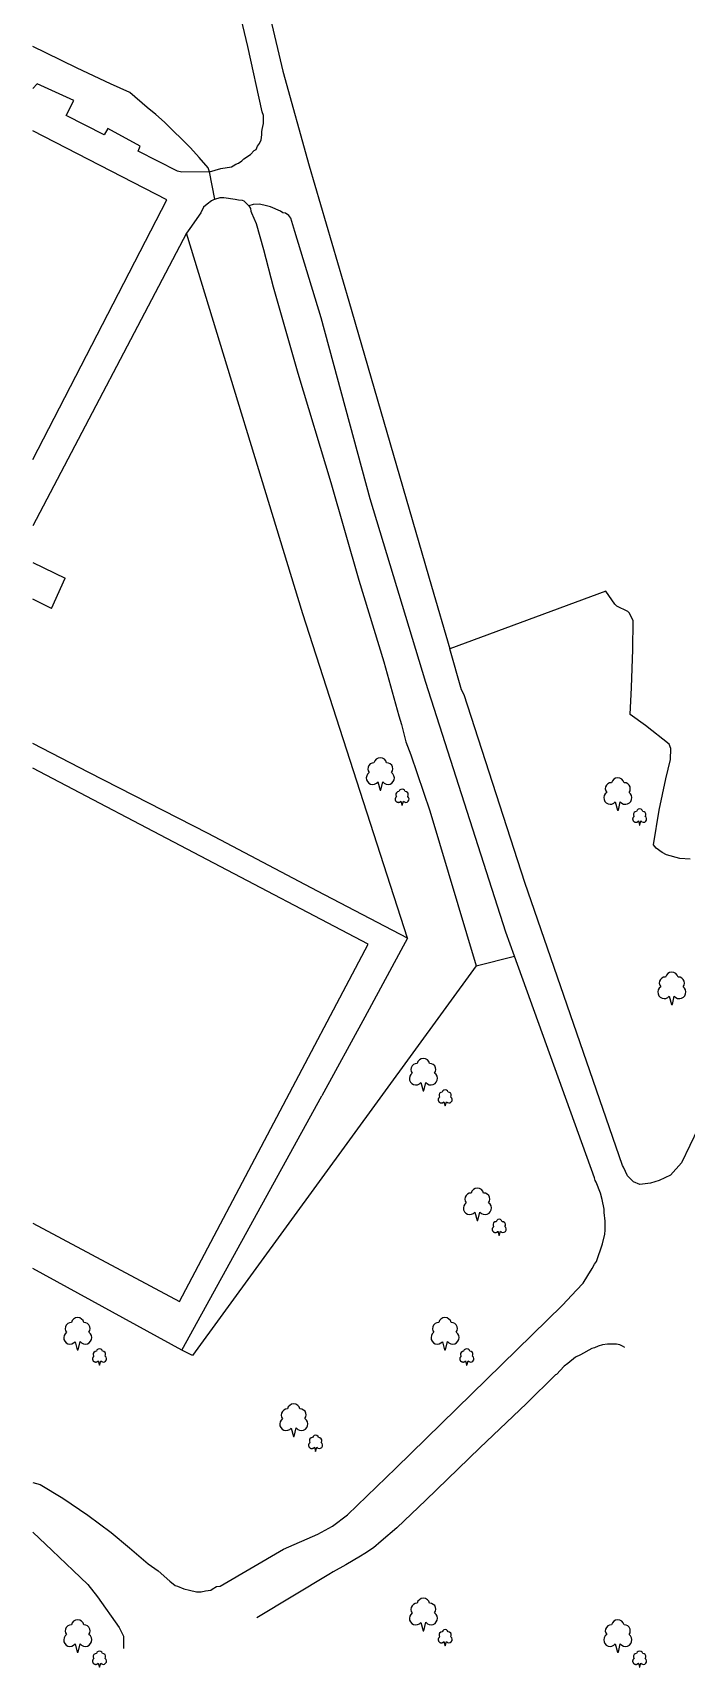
# Model space of a CAD drawing. Extents: x 427500 to 429848, y 434500 to 436505.
# Drawn here: x 429000 to 429060.5, y 434773.1 to 434924.5 of the extents above; entities that cross this region are included whole.
import ezdxf

# ---------------------------------------------------------------- set-up
doc = ezdxf.new("R2010")
doc.units = 0
doc.layers.add('LPTIP_Ex_Base', color=8, linetype='Continuous')

msp = doc.modelspace()

# ---------------------------------------------------------------- linework, layer by layer
at = {"layer": 'LPTIP_Ex_Base', "color": 251, "true_color": 0x636466}
for p, q in [((429019.9, 434923.2), (429018.4, 434929.6)), ((429022, 434925.75), (429023.15, 434920.9)), ((429001.2, 434922.6), (429000, 434923.2)), ((429021.25, 434917.15), (429019.9, 434923.2)), ((429004.1, 434921.2), (429001.2, 434922.6)), ((429007.2, 434919.75), (429004.1, 434921.2)), ((429023.15, 434920.9), (429025.6, 434912.15)), ((429000.4, 434919.75), (429000, 434919.3)), ((429003.8, 434918.2), (429000.4, 434919.75)), ((429009, 434918.95), (429007.2, 434919.75)), ((429010.6, 434917.55), (429009, 434918.95)), ((429003.1, 434916.8), (429003.8, 434918.2)), ((429006.6, 434915), (429003.1, 434916.8)), ((429011.4, 434916.9), (429010.6, 434917.55)), ((429012.2, 434916.2), (429011.4, 434916.9)), ((429021.35, 434916.8), (429021.25, 434917.15)), ((429021.35, 434916.05), (429021.35, 434916.8)), ((429012.4, 434909), (429000, 434915.4)), ((429006.95, 434915.6), (429006.6, 434915)), ((429009.95, 434913.95), (429006.95, 434915.6)), ((429014.6, 434913.8), (429012.2, 434916.2)), ((429021.2, 434915.3), (429021.25, 434915.5)), ((429021.2, 434915), (429021.2, 434915.3)), ((429021.25, 434915.5), (429021.35, 434916.05)), ((429009.75, 434913.5), (429009.95, 434913.95)), ((429015.4, 434912.9), (429014.6, 434913.8)), ((429020.7, 434913.65), (429020.8, 434913.95)), ((429020.8, 434913.95), (429021, 434914.2)), ((429021, 434914.2), (429021.15, 434914.55)), ((429021.15, 434914.55), (429021.2, 434915)), ((429013.4, 434911.65), (429009.75, 434913.5)), ((429016.25, 434911.95), (429015.4, 434912.9)), ((429018.55, 434912.15), (429018.8, 434912.3)), ((429018.8, 434912.3), (429019.05, 434912.4)), ((429019.05, 434912.4), (429019.35, 434912.6)), ((429019.35, 434912.6), (429019.55, 434912.8)), ((429019.55, 434912.8), (429020.15, 434913.2)), ((429020.15, 434913.2), (429020.5, 434913.55)), ((429020.5, 434913.55), (429020.7, 434913.65)), ((429013.8, 434911.55), (429013.4, 434911.65)), ((429016.35, 434911.6), (429013.8, 434911.55)), ((429016.35, 434911.6), (429016.25, 434911.95)), ((429016.35, 434911.6), (429017.4, 434911.9)), ((429016.85, 434909.05), (429016.35, 434911.6)), ((429017.4, 434911.9), (429018.4, 434912.05)), ((429018.4, 434912.05), (429018.55, 434912.15)), ((429025.6, 434912.15), (429029.25, 434899.6)), ((429016.85, 434909.05), (429017.35, 434909.2)), ((429017.35, 434909.2), (429017.7, 434909.2)), ((429017.7, 434909.2), (429018.75, 434909.05)), ((429000, 434884.95), (429012.4, 434909)), ((429015.55, 434907.8), (429014.55, 434906.35)), ((429015.8, 434908.3), (429015.55, 434907.8)), ((429016.15, 434908.6), (429015.8, 434908.3)), ((429016.55, 434908.9), (429016.15, 434908.6)), ((429016.85, 434909.05), (429016.55, 434908.9)), ((429018.75, 434909.05), (429019.05, 434909)), ((429019.05, 434909), (429019.4, 434908.95)), ((429019.4, 434908.95), (429019.55, 434908.9)), ((429019.55, 434908.9), (429020, 434908.44)), ((429020.4, 434908.55), (429020, 434908.44)), ((429020, 434908.44), (429020.15, 434908.2)), ((429020.15, 434908.2), (429020.2, 434907.95)), ((429020.2, 434907.95), (429020.25, 434907.8)), ((429020.25, 434907.8), (429020.7, 434906.8)), ((429020.95, 434908.6), (429020.4, 434908.55)), ((429021.4, 434908.5), (429020.95, 434908.6)), ((429022, 434908.35), (429021.4, 434908.5)), ((429022.95, 434907.95), (429022, 434908.35)), ((429023.15, 434907.8), (429022.95, 434907.95)), ((429023.4, 434907.75), (429023.15, 434907.8)), ((429023.7, 434907.55), (429023.4, 434907.75)), ((429014.55, 434906.35), (429014.25, 434905.9)), ((429020.7, 434906.8), (429021.35, 434904.4)), ((429023.9, 434907.3), (429023.7, 434907.55)), ((429024.25, 434906.05), (429023.9, 434907.3)), ((429014.25, 434905.9), (429000, 434878.8)), ((429025, 434870.65), (429014.25, 434905.9)), ((429026.7, 434898.05), (429024.25, 434906.05)), ((429021.35, 434904.4), (429022.25, 434900.95)), ((429022.25, 434900.95), (429024.55, 434892.95)), ((429029.25, 434899.6), (429036.9, 434873.2)), ((429031.25, 434881.3), (429026.7, 434898.05)), ((429024.55, 434892.95), (429027.6, 434882.8)), ((429027.6, 434882.8), (429030.2, 434873.75)), ((429036.4, 434864.3), (429031.25, 434881.3)), ((429000, 434875.4), (429003, 434873.95)), ((429001.75, 434871.15), (429003, 434873.95)), ((429030.2, 434873.75), (429032.5, 434866.2)), ((429036.9, 434873.2), (429038.6, 434867.4)), ((429001.75, 434871.15), (429000, 434872)), ((429053.06, 434872.74), (429038.6, 434867.4)), ((429053.88, 434871.54), (429053.06, 434872.74)), ((429054.07, 434871.37), (429053.88, 434871.54)), ((429055.08, 434870.87), (429054.07, 434871.37)), ((429034.7, 434840.6), (429025, 434870.65)), ((429055.25, 434870.7), (429055.08, 434870.87)), ((429055.59, 434869.99), (429055.25, 434870.7)), ((429055.56, 434867.34), (429055.59, 434869.99)), ((429039.7, 434863.6), (429038.6, 434867.4)), ((429055.44, 434863.83), (429055.56, 434867.34)), ((429032.5, 434866.2), (429033.9, 434861.2)), ((429043.8, 434841.15), (429036.4, 434864.3)), ((429055.32, 434861.31), (429055.44, 434863.83)), ((429039.95, 434863.15), (429039.7, 434863.6)), ((429045.55, 434845.75), (429039.95, 434863.15)), ((429033.9, 434861.2), (429034.15, 434860.4)), ((429056.72, 434860.3), (429055.32, 434861.31)), ((429034.15, 434860.4), (429034.55, 434858.8)), ((429058.92, 434858.58), (429056.72, 434860.3)), ((429005.2, 434855.95), (429000, 434858.65)), ((429034.55, 434858.8), (429035, 434857.6)), ((429059.06, 434858.16), (429058.92, 434858.58)), ((429059.04, 434857.16), (429059.06, 434858.16)), ((429031.05, 434840.05), (429000, 434856.35)), ((429035, 434857.6), (429036.75, 434852.4)), ((429058.6, 434855.36), (429059.04, 434857.16)), ((429016.25, 434850.3), (429005.2, 434855.95)), ((429057.98, 434852.45), (429058.6, 434855.36)), ((429036.75, 434852.4), (429041.05, 434838.05)), ((429057.46, 434849.24), (429057.98, 434852.45)), ((429026.35, 434844.95), (429016.25, 434850.3)), ((429057.72, 434848.95), (429057.46, 434849.24)), ((429058.26, 434848.53), (429057.72, 434848.95)), ((429058.66, 434848.31), (429058.26, 434848.53)), ((429059.9, 434848), (429058.66, 434848.31)), ((429060.87, 434847.91), (429059.9, 434848)), ((429054.6, 434819.55), (429045.55, 434845.75)), ((429034.7, 434840.6), (429026.35, 434844.95)), ((429044.6, 434838.95), (429043.8, 434841.15)), ((429013.6, 434806.95), (429031.05, 434840.05)), ((429034.7, 434840.6), (429030.75, 434833.3)), ((429041.05, 434838.05), (429014.8, 434801.95)), ((429041.05, 434838.05), (429044.6, 434838.95)), ((429052, 434818.4), (429044.6, 434838.95)), ((429030.75, 434833.3), (429026.75, 434826)), ((429013.8, 434802.45), (429026.75, 434826)), ((429061.6, 434823), (429060.05, 434819.8)), ((429052.05, 434818.15), (429052, 434818.4)), ((429054.7, 434819.4), (429054.6, 434819.55)), ((429055.05, 434818.6), (429054.7, 434819.4)), ((429055.6, 434818.05), (429055.05, 434818.6)), ((429059.05, 434818.65), (429058, 434818.15)), ((429060.05, 434819.8), (429059.05, 434818.65)), ((429052.15, 434818), (429052.05, 434818.15)), ((429052.55, 434817), (429052.15, 434818)), ((429052.7, 434816.4), (429052.55, 434817)), ((429056.2, 434817.8), (429055.6, 434818.05)), ((429057.2, 434817.9), (429056.2, 434817.8)), ((429058, 434818.15), (429057.2, 434817.9)), ((429052.9, 434815.5), (429052.7, 434816.4)), ((429052.9, 434815.2), (429052.9, 434815.5)), ((429000, 434814.2), (429013.6, 434806.95)), ((429053, 434814.4), (429052.9, 434815.2)), ((429053, 434813.55), (429053, 434814.4)), ((429052.2, 434810.65), (429052.75, 434812.3)), ((429052.75, 434812.3), (429052.95, 434813.2)), ((429052.95, 434813.2), (429053, 434813.55)), ((429013.8, 434802.45), (429000, 434810)), ((429050.95, 434808.65), (429051.4, 434809.35)), ((429051.4, 434809.35), (429051.8, 434810)), ((429051.8, 434810), (429052, 434810.4)), ((429052, 434810.4), (429052.2, 434810.65)), ((429049.05, 434806.6), (429050.35, 434808)), ((429050.35, 434808), (429050.95, 434808.65)), ((429033.6, 434791.5), (429049.05, 434806.6)), ((429014.8, 434801.95), (429013.8, 434802.45)), ((429050.25, 434801.8), (429049.55, 434801.2)), ((429050.7, 434802), (429050.25, 434801.8)), ((429051.75, 434802.6), (429050.7, 434802)), ((429052, 434802.65), (429051.75, 434802.6)), ((429052.35, 434802.8), (429052, 434802.65)), ((429052.75, 434802.95), (429052.35, 434802.8)), ((429053.2, 434803), (429052.75, 434802.95)), ((429054.05, 434803), (429053.2, 434803)), ((429054.35, 434802.95), (429054.05, 434803)), ((429054.6, 434802.8), (429054.35, 434802.95)), ((429054.8, 434802.7), (429054.6, 434802.8)), ((429048.5, 434800.2), (429048.4, 434800.15)), ((429049.2, 434800.95), (429048.5, 434800.2)), ((429049.55, 434801.2), (429049.2, 434800.95)), ((429048.4, 434800.15), (429045.7, 434797.5)), ((429045.7, 434797.5), (429041.4, 434793.4)), ((429041.4, 434793.4), (429036.4, 434788.55)), ((429029.15, 434787.2), (429033.6, 434791.5)), ((429000, 434790.2), (429000.7, 434790)), ((429000.7, 434790), (429002.8, 434788.75)), ((429002.8, 434788.75), (429005.1, 434787.15)), ((429036.4, 434788.55), (429033.7, 434786)), ((429005.1, 434787.15), (429007.25, 434785.55)), ((429027.75, 434786.15), (429029.15, 434787.2)), ((429001.8, 434783.9), (429000, 434785.6)), ((429007.25, 434785.55), (429008.95, 434784.15)), ((429023.2, 434784), (429026.4, 434785.4)), ((429026.4, 434785.4), (429027.75, 434786.15)), ((429033.7, 434786), (429032.25, 434784.75)), ((429003.75, 434782.05), (429001.8, 434783.9)), ((429008.95, 434784.15), (429010.7, 434782.65)), ((429017.35, 434780.6), (429023.2, 434784)), ((429030.75, 434783.6), (429030.35, 434783.35)), ((429031.55, 434784.15), (429030.75, 434783.6)), ((429032.25, 434784.75), (429031.55, 434784.15)), ((429003.75, 434782.05), (429005.1, 434780.75)), ((429010.7, 434782.65), (429011.6, 434782)), ((429029, 434782.55), (429027.8, 434781.9)), ((429030.35, 434783.35), (429029, 434782.55)), ((429005.1, 434780.75), (429006, 434779.6)), ((429011.6, 434782), (429012.7, 434781.05)), ((429012.7, 434781.05), (429013.2, 434780.65)), ((429013.2, 434780.65), (429013.4, 434780.6)), ((429013.4, 434780.6), (429014, 434780.35)), ((429016.6, 434780.3), (429017, 434780.55)), ((429017, 434780.55), (429017.35, 434780.6)), ((429027.4, 434781.65), (429020.75, 434777.65)), ((429027.8, 434781.9), (429027.4, 434781.65)), ((429006, 434779.6), (429008, 434776.75)), ((429014, 434780.35), (429014.5, 434780.2)), ((429014.5, 434780.2), (429015.15, 434780.05)), ((429015.15, 434780.05), (429015.6, 434780.05)), ((429015.6, 434780.05), (429016, 434780.15)), ((429016, 434780.15), (429016.5, 434780.2)), ((429016.5, 434780.2), (429016.6, 434780.3)), ((429008, 434776.75), (429008.4, 434775.95)), ((429008.4, 434775.95), (429008.4, 434774.8))]:
    msp.add_line(p, q, dxfattribs=at)
for points in [[(429031.14, 434855.94), (429031, 434855.81), (429030.92, 434855.65), (429030.88, 434855.46), (429030.9, 434855.28), (429030.98, 434855.11), (429031.11, 434854.97), (429031.27, 434854.88), (429031.45, 434854.85), (429031.64, 434854.87), (429031.81, 434854.95), (429031.94, 434855.07), (429031.95, 434855.08), (429032.15, 434854.3), (429032.23, 434854.3), (429032.41, 434855.08), (429032.41, 434855.08), (429032.54, 434854.95), (429032.71, 434854.87), (429032.9, 434854.85), (429033.08, 434854.88), (429033.25, 434854.97), (429033.38, 434855.11), (429033.46, 434855.28), (429033.48, 434855.47), (429033.44, 434855.65), (429033.35, 434855.82), (429033.21, 434855.94), (429033.3, 434856.1), (429033.33, 434856.28), (429033.31, 434856.46), (429033.23, 434856.62), (429033.1, 434856.74), (429032.93, 434856.82), (429032.76, 434856.84), (429032.76, 434856.84), (429032.68, 434857.02), (429032.55, 434857.17), (429032.37, 434857.27), (429032.17, 434857.3), (429031.98, 434857.27), (429031.8, 434857.17), (429031.67, 434857.02), (429031.59, 434856.84), (429031.41, 434856.82), (429031.25, 434856.74), (429031.12, 434856.61), (429031.04, 434856.45), (429031.02, 434856.27), (429031.05, 434856.09), (429031.14, 434855.94)], [(429053.13, 434854.1), (429052.99, 434853.97), (429052.9, 434853.81), (429052.87, 434853.62), (429052.89, 434853.44), (429052.97, 434853.27), (429053.09, 434853.13), (429053.26, 434853.04), (429053.44, 434853.01), (429053.62, 434853.03), (429053.79, 434853.11), (429053.93, 434853.23), (429053.93, 434853.23), (429054.13, 434852.46), (429054.21, 434852.46), (429054.39, 434853.24), (429054.39, 434853.24), (429054.53, 434853.11), (429054.7, 434853.03), (429054.89, 434853.01), (429055.07, 434853.04), (429055.24, 434853.13), (429055.36, 434853.27), (429055.44, 434853.44), (429055.47, 434853.63), (429055.43, 434853.81), (429055.34, 434853.97), (429055.2, 434854.1), (429055.29, 434854.26), (429055.32, 434854.44), (429055.29, 434854.61), (429055.21, 434854.78), (429055.08, 434854.9), (429054.92, 434854.98), (429054.74, 434855), (429054.74, 434855), (429054.66, 434855.18), (429054.53, 434855.33), (429054.36, 434855.43), (429054.16, 434855.46), (429053.96, 434855.43), (429053.79, 434855.33), (429053.66, 434855.18), (429053.58, 434855), (429053.4, 434854.98), (429053.24, 434854.9), (429053.11, 434854.77), (429053.03, 434854.61), (429053, 434854.43), (429053.04, 434854.25), (429053.13, 434854.1)], [(429033.68, 434853.73), (429033.66, 434853.72), (429033.65, 434853.7), (429033.63, 434853.69), (429033.62, 434853.68), (429033.61, 434853.66), (429033.6, 434853.65), (429033.59, 434853.63), (429033.58, 434853.62), (429033.57, 434853.6), (429033.57, 434853.58), (429033.56, 434853.56), (429033.55, 434853.55), (429033.55, 434853.53), (429033.55, 434853.51), (429033.55, 434853.49), (429033.55, 434853.47), (429033.55, 434853.45), (429033.55, 434853.44), (429033.55, 434853.42), (429033.56, 434853.4), (429033.56, 434853.38), (429033.57, 434853.36), (429033.58, 434853.35), (429033.59, 434853.33), (429033.6, 434853.31), (429033.61, 434853.3), (429033.62, 434853.28), (429033.63, 434853.27), (429033.65, 434853.26), (429033.66, 434853.25), (429033.68, 434853.24), (429033.69, 434853.23), (429033.71, 434853.22), (429033.73, 434853.21), (429033.74, 434853.2), (429033.76, 434853.2), (429033.78, 434853.19), (429033.8, 434853.19), (429033.82, 434853.18), (429033.83, 434853.18), (429033.85, 434853.18), (429033.87, 434853.18), (429033.89, 434853.19), (429033.91, 434853.19), (429033.93, 434853.19), (429033.94, 434853.2), (429033.96, 434853.21), (429033.98, 434853.21), (429034, 434853.22), (429034.01, 434853.23), (429034.03, 434853.24), (429034.04, 434853.25), (429034.05, 434853.27), (429034.07, 434853.28), (429034.08, 434853.3), (429034.08, 434853.3), (429034.18, 434852.91), (429034.21, 434852.91), (429034.31, 434853.3), (429034.31, 434853.3), (429034.41, 434853.22), (429034.53, 434853.18), (429034.66, 434853.2), (429034.77, 434853.28), (429034.83, 434853.39), (429034.85, 434853.52), (429034.8, 434853.64), (429034.71, 434853.73), (429034.77, 434853.84), (429034.77, 434853.97), (429034.71, 434854.08), (429034.61, 434854.16), (429034.49, 434854.18), (429034.43, 434854.3), (429034.32, 434854.38), (429034.2, 434854.41), (429034.07, 434854.38), (429033.96, 434854.3), (429033.9, 434854.18), (429033.78, 434854.16), (429033.68, 434854.08), (429033.62, 434853.97), (429033.62, 434853.84), (429033.68, 434853.73)], [(429055.66, 434851.89), (429055.65, 434851.88), (429055.63, 434851.86), (429055.62, 434851.85), (429055.61, 434851.84), (429055.6, 434851.82), (429055.59, 434851.81), (429055.58, 434851.79), (429055.57, 434851.78), (429055.56, 434851.76), (429055.55, 434851.74), (429055.54, 434851.72), (429055.54, 434851.71), (429055.54, 434851.69), (429055.53, 434851.67), (429055.53, 434851.65), (429055.53, 434851.63), (429055.53, 434851.61), (429055.54, 434851.59), (429055.54, 434851.58), (429055.54, 434851.56), (429055.55, 434851.54), (429055.56, 434851.52), (429055.57, 434851.51), (429055.57, 434851.49), (429055.58, 434851.47), (429055.59, 434851.46), (429055.61, 434851.44), (429055.62, 434851.43), (429055.63, 434851.42), (429055.65, 434851.41), (429055.66, 434851.4), (429055.68, 434851.39), (429055.69, 434851.38), (429055.71, 434851.37), (429055.73, 434851.36), (429055.75, 434851.35), (429055.76, 434851.35), (429055.78, 434851.35), (429055.8, 434851.34), (429055.82, 434851.34), (429055.84, 434851.34), (429055.86, 434851.34), (429055.88, 434851.34), (429055.89, 434851.35), (429055.91, 434851.35), (429055.93, 434851.36), (429055.95, 434851.36), (429055.96, 434851.37), (429055.98, 434851.38), (429056, 434851.39), (429056.01, 434851.4), (429056.03, 434851.41), (429056.04, 434851.43), (429056.05, 434851.44), (429056.07, 434851.46), (429056.07, 434851.46), (429056.17, 434851.07), (429056.19, 434851.07), (429056.3, 434851.46), (429056.3, 434851.46), (429056.4, 434851.38), (429056.52, 434851.34), (429056.65, 434851.36), (429056.75, 434851.44), (429056.82, 434851.55), (429056.83, 434851.68), (429056.79, 434851.8), (429056.7, 434851.89), (429056.75, 434852), (429056.75, 434852.13), (429056.7, 434852.24), (429056.59, 434852.32), (429056.47, 434852.34), (429056.41, 434852.46), (429056.31, 434852.54), (429056.18, 434852.57), (429056.05, 434852.54), (429055.95, 434852.46), (429055.89, 434852.34), (429055.77, 434852.32), (429055.66, 434852.24), (429055.61, 434852.13), (429055.61, 434852), (429055.66, 434851.89)], [(429058.13, 434836.1), (429057.99, 434835.97), (429057.9, 434835.81), (429057.87, 434835.62), (429057.89, 434835.44), (429057.97, 434835.27), (429058.09, 434835.13), (429058.26, 434835.04), (429058.44, 434835.01), (429058.62, 434835.03), (429058.79, 434835.11), (429058.93, 434835.23), (429058.93, 434835.23), (429059.13, 434834.46), (429059.21, 434834.46), (429059.39, 434835.24), (429059.39, 434835.24), (429059.53, 434835.11), (429059.7, 434835.03), (429059.89, 434835.01), (429060.07, 434835.04), (429060.24, 434835.13), (429060.36, 434835.27), (429060.44, 434835.44), (429060.47, 434835.63), (429060.43, 434835.81), (429060.34, 434835.97), (429060.2, 434836.1), (429060.29, 434836.26), (429060.32, 434836.44), (429060.29, 434836.61), (429060.21, 434836.78), (429060.08, 434836.9), (429059.92, 434836.98), (429059.74, 434837), (429059.74, 434837), (429059.66, 434837.18), (429059.53, 434837.33), (429059.36, 434837.43), (429059.16, 434837.46), (429058.96, 434837.43), (429058.79, 434837.33), (429058.66, 434837.18), (429058.58, 434837), (429058.4, 434836.98), (429058.24, 434836.9), (429058.11, 434836.77), (429058.03, 434836.61), (429058, 434836.43), (429058.04, 434836.25), (429058.13, 434836.1)], [(429035.13, 434828.1), (429034.99, 434827.97), (429034.9, 434827.81), (429034.87, 434827.62), (429034.89, 434827.44), (429034.97, 434827.27), (429035.09, 434827.13), (429035.26, 434827.04), (429035.44, 434827.01), (429035.62, 434827.03), (429035.79, 434827.11), (429035.93, 434827.23), (429035.93, 434827.23), (429036.13, 434826.46), (429036.21, 434826.46), (429036.39, 434827.24), (429036.39, 434827.24), (429036.53, 434827.11), (429036.7, 434827.03), (429036.89, 434827.01), (429037.07, 434827.04), (429037.24, 434827.13), (429037.36, 434827.27), (429037.44, 434827.44), (429037.47, 434827.63), (429037.43, 434827.81), (429037.34, 434827.97), (429037.2, 434828.1), (429037.29, 434828.26), (429037.32, 434828.44), (429037.29, 434828.61), (429037.21, 434828.78), (429037.08, 434828.9), (429036.92, 434828.98), (429036.74, 434829), (429036.74, 434829), (429036.66, 434829.18), (429036.53, 434829.33), (429036.36, 434829.43), (429036.16, 434829.46), (429035.96, 434829.43), (429035.79, 434829.33), (429035.66, 434829.18), (429035.58, 434829), (429035.4, 434828.98), (429035.24, 434828.9), (429035.11, 434828.77), (429035.03, 434828.61), (429035, 434828.43), (429035.04, 434828.25), (429035.13, 434828.1)], [(429037.66, 434825.89), (429037.65, 434825.88), (429037.63, 434825.86), (429037.62, 434825.85), (429037.61, 434825.84), (429037.6, 434825.82), (429037.59, 434825.81), (429037.58, 434825.79), (429037.57, 434825.78), (429037.56, 434825.76), (429037.55, 434825.74), (429037.54, 434825.72), (429037.54, 434825.71), (429037.54, 434825.69), (429037.53, 434825.67), (429037.53, 434825.65), (429037.53, 434825.63), (429037.53, 434825.61), (429037.54, 434825.59), (429037.54, 434825.58), (429037.54, 434825.56), (429037.55, 434825.54), (429037.56, 434825.52), (429037.57, 434825.51), (429037.57, 434825.49), (429037.58, 434825.47), (429037.59, 434825.46), (429037.61, 434825.44), (429037.62, 434825.43), (429037.63, 434825.42), (429037.65, 434825.41), (429037.66, 434825.4), (429037.68, 434825.39), (429037.69, 434825.38), (429037.71, 434825.37), (429037.73, 434825.36), (429037.75, 434825.35), (429037.76, 434825.35), (429037.78, 434825.35), (429037.8, 434825.34), (429037.82, 434825.34), (429037.84, 434825.34), (429037.86, 434825.34), (429037.88, 434825.34), (429037.89, 434825.35), (429037.91, 434825.35), (429037.93, 434825.36), (429037.95, 434825.36), (429037.96, 434825.37), (429037.98, 434825.38), (429038, 434825.39), (429038.01, 434825.4), (429038.03, 434825.41), (429038.04, 434825.43), (429038.05, 434825.44), (429038.07, 434825.46), (429038.07, 434825.46), (429038.17, 434825.07), (429038.19, 434825.07), (429038.3, 434825.46), (429038.3, 434825.46), (429038.4, 434825.38), (429038.52, 434825.34), (429038.65, 434825.36), (429038.75, 434825.44), (429038.82, 434825.55), (429038.83, 434825.68), (429038.79, 434825.8), (429038.7, 434825.89), (429038.75, 434826), (429038.75, 434826.13), (429038.7, 434826.24), (429038.59, 434826.32), (429038.47, 434826.34), (429038.41, 434826.46), (429038.31, 434826.54), (429038.18, 434826.57), (429038.05, 434826.54), (429037.95, 434826.46), (429037.89, 434826.34), (429037.77, 434826.32), (429037.66, 434826.24), (429037.61, 434826.13), (429037.61, 434826), (429037.66, 434825.89)], [(429040.13, 434816.1), (429039.99, 434815.97), (429039.9, 434815.81), (429039.87, 434815.62), (429039.89, 434815.44), (429039.97, 434815.27), (429040.09, 434815.13), (429040.26, 434815.04), (429040.44, 434815.01), (429040.62, 434815.03), (429040.79, 434815.11), (429040.93, 434815.23), (429040.93, 434815.23), (429041.13, 434814.46), (429041.21, 434814.46), (429041.39, 434815.24), (429041.39, 434815.24), (429041.53, 434815.11), (429041.7, 434815.03), (429041.89, 434815.01), (429042.07, 434815.04), (429042.24, 434815.13), (429042.36, 434815.27), (429042.44, 434815.44), (429042.47, 434815.63), (429042.43, 434815.81), (429042.34, 434815.97), (429042.2, 434816.1), (429042.29, 434816.26), (429042.32, 434816.44), (429042.29, 434816.61), (429042.21, 434816.78), (429042.08, 434816.9), (429041.92, 434816.98), (429041.74, 434817), (429041.74, 434817), (429041.66, 434817.18), (429041.53, 434817.33), (429041.36, 434817.43), (429041.16, 434817.46), (429040.96, 434817.43), (429040.79, 434817.33), (429040.66, 434817.18), (429040.58, 434817), (429040.4, 434816.98), (429040.24, 434816.9), (429040.11, 434816.77), (429040.03, 434816.61), (429040, 434816.43), (429040.04, 434816.25), (429040.13, 434816.1)], [(429042.66, 434813.89), (429042.65, 434813.88), (429042.63, 434813.86), (429042.62, 434813.85), (429042.61, 434813.84), (429042.6, 434813.82), (429042.59, 434813.81), (429042.58, 434813.79), (429042.57, 434813.78), (429042.56, 434813.76), (429042.55, 434813.74), (429042.54, 434813.72), (429042.54, 434813.71), (429042.54, 434813.69), (429042.53, 434813.67), (429042.53, 434813.65), (429042.53, 434813.63), (429042.53, 434813.61), (429042.54, 434813.59), (429042.54, 434813.58), (429042.54, 434813.56), (429042.55, 434813.54), (429042.56, 434813.52), (429042.57, 434813.51), (429042.57, 434813.49), (429042.58, 434813.47), (429042.59, 434813.46), (429042.61, 434813.44), (429042.62, 434813.43), (429042.63, 434813.42), (429042.65, 434813.41), (429042.66, 434813.4), (429042.68, 434813.39), (429042.69, 434813.38), (429042.71, 434813.37), (429042.73, 434813.36), (429042.75, 434813.35), (429042.76, 434813.35), (429042.78, 434813.35), (429042.8, 434813.34), (429042.82, 434813.34), (429042.84, 434813.34), (429042.86, 434813.34), (429042.88, 434813.34), (429042.89, 434813.35), (429042.91, 434813.35), (429042.93, 434813.36), (429042.95, 434813.36), (429042.96, 434813.37), (429042.98, 434813.38), (429043, 434813.39), (429043.01, 434813.4), (429043.03, 434813.41), (429043.04, 434813.43), (429043.05, 434813.44), (429043.07, 434813.46), (429043.07, 434813.46), (429043.17, 434813.07), (429043.19, 434813.07), (429043.3, 434813.46), (429043.3, 434813.46), (429043.4, 434813.38), (429043.52, 434813.34), (429043.65, 434813.36), (429043.75, 434813.44), (429043.82, 434813.55), (429043.83, 434813.68), (429043.79, 434813.8), (429043.7, 434813.89), (429043.75, 434814), (429043.75, 434814.13), (429043.7, 434814.24), (429043.59, 434814.32), (429043.47, 434814.34), (429043.41, 434814.46), (429043.31, 434814.54), (429043.18, 434814.57), (429043.05, 434814.54), (429042.95, 434814.46), (429042.89, 434814.34), (429042.77, 434814.32), (429042.66, 434814.24), (429042.61, 434814.13), (429042.61, 434814), (429042.66, 434813.89)], [(429003.13, 434804.1), (429002.99, 434803.97), (429002.9, 434803.81), (429002.87, 434803.62), (429002.89, 434803.44), (429002.97, 434803.27), (429003.09, 434803.13), (429003.26, 434803.04), (429003.44, 434803.01), (429003.62, 434803.03), (429003.79, 434803.11), (429003.93, 434803.23), (429003.93, 434803.23), (429004.13, 434802.46), (429004.21, 434802.46), (429004.39, 434803.24), (429004.39, 434803.24), (429004.53, 434803.11), (429004.7, 434803.03), (429004.89, 434803.01), (429005.07, 434803.04), (429005.24, 434803.13), (429005.36, 434803.27), (429005.44, 434803.44), (429005.47, 434803.63), (429005.43, 434803.81), (429005.34, 434803.97), (429005.2, 434804.1), (429005.29, 434804.26), (429005.32, 434804.44), (429005.29, 434804.61), (429005.21, 434804.78), (429005.08, 434804.9), (429004.92, 434804.98), (429004.74, 434805), (429004.74, 434805), (429004.66, 434805.18), (429004.53, 434805.33), (429004.36, 434805.43), (429004.16, 434805.46), (429003.96, 434805.43), (429003.79, 434805.33), (429003.66, 434805.18), (429003.58, 434805), (429003.4, 434804.98), (429003.24, 434804.9), (429003.11, 434804.77), (429003.03, 434804.61), (429003, 434804.43), (429003.04, 434804.25), (429003.13, 434804.1)], [(429037.13, 434804.1), (429036.99, 434803.97), (429036.9, 434803.81), (429036.87, 434803.62), (429036.89, 434803.44), (429036.97, 434803.27), (429037.09, 434803.13), (429037.26, 434803.04), (429037.44, 434803.01), (429037.62, 434803.03), (429037.79, 434803.11), (429037.93, 434803.23), (429037.93, 434803.23), (429038.13, 434802.46), (429038.21, 434802.46), (429038.39, 434803.24), (429038.39, 434803.24), (429038.53, 434803.11), (429038.7, 434803.03), (429038.89, 434803.01), (429039.07, 434803.04), (429039.24, 434803.13), (429039.36, 434803.27), (429039.44, 434803.44), (429039.47, 434803.63), (429039.43, 434803.81), (429039.34, 434803.97), (429039.2, 434804.1), (429039.29, 434804.26), (429039.32, 434804.44), (429039.29, 434804.61), (429039.21, 434804.78), (429039.08, 434804.9), (429038.92, 434804.98), (429038.74, 434805), (429038.74, 434805), (429038.66, 434805.18), (429038.53, 434805.33), (429038.36, 434805.43), (429038.16, 434805.46), (429037.96, 434805.43), (429037.79, 434805.33), (429037.66, 434805.18), (429037.58, 434805), (429037.4, 434804.98), (429037.24, 434804.9), (429037.11, 434804.77), (429037.03, 434804.61), (429037, 434804.43), (429037.04, 434804.25), (429037.13, 434804.1)], [(429005.66, 434801.89), (429005.65, 434801.88), (429005.63, 434801.86), (429005.62, 434801.85), (429005.61, 434801.84), (429005.6, 434801.82), (429005.59, 434801.81), (429005.58, 434801.79), (429005.57, 434801.78), (429005.56, 434801.76), (429005.55, 434801.74), (429005.54, 434801.72), (429005.54, 434801.71), (429005.54, 434801.69), (429005.53, 434801.67), (429005.53, 434801.65), (429005.53, 434801.63), (429005.53, 434801.61), (429005.54, 434801.59), (429005.54, 434801.58), (429005.54, 434801.56), (429005.55, 434801.54), (429005.56, 434801.52), (429005.57, 434801.51), (429005.57, 434801.49), (429005.58, 434801.47), (429005.59, 434801.46), (429005.61, 434801.44), (429005.62, 434801.43), (429005.63, 434801.42), (429005.65, 434801.41), (429005.66, 434801.4), (429005.68, 434801.39), (429005.69, 434801.38), (429005.71, 434801.37), (429005.73, 434801.36), (429005.75, 434801.35), (429005.76, 434801.35), (429005.78, 434801.35), (429005.8, 434801.34), (429005.82, 434801.34), (429005.84, 434801.34), (429005.86, 434801.34), (429005.88, 434801.34), (429005.89, 434801.35), (429005.91, 434801.35), (429005.93, 434801.36), (429005.95, 434801.36), (429005.96, 434801.37), (429005.98, 434801.38), (429006, 434801.39), (429006.01, 434801.4), (429006.03, 434801.41), (429006.04, 434801.43), (429006.05, 434801.44), (429006.07, 434801.46), (429006.07, 434801.46), (429006.17, 434801.07), (429006.19, 434801.07), (429006.3, 434801.46), (429006.3, 434801.46), (429006.4, 434801.38), (429006.52, 434801.34), (429006.65, 434801.36), (429006.75, 434801.44), (429006.82, 434801.55), (429006.83, 434801.68), (429006.79, 434801.8), (429006.7, 434801.89), (429006.75, 434802), (429006.75, 434802.13), (429006.7, 434802.24), (429006.59, 434802.32), (429006.47, 434802.34), (429006.41, 434802.46), (429006.31, 434802.54), (429006.18, 434802.57), (429006.05, 434802.54), (429005.95, 434802.46), (429005.89, 434802.34), (429005.77, 434802.32), (429005.66, 434802.24), (429005.61, 434802.13), (429005.61, 434802), (429005.66, 434801.89)], [(429039.66, 434801.89), (429039.65, 434801.88), (429039.63, 434801.86), (429039.62, 434801.85), (429039.61, 434801.84), (429039.6, 434801.82), (429039.59, 434801.81), (429039.58, 434801.79), (429039.57, 434801.78), (429039.56, 434801.76), (429039.55, 434801.74), (429039.54, 434801.72), (429039.54, 434801.71), (429039.54, 434801.69), (429039.53, 434801.67), (429039.53, 434801.65), (429039.53, 434801.63), (429039.53, 434801.61), (429039.54, 434801.59), (429039.54, 434801.58), (429039.54, 434801.56), (429039.55, 434801.54), (429039.56, 434801.52), (429039.57, 434801.51), (429039.57, 434801.49), (429039.58, 434801.47), (429039.59, 434801.46), (429039.61, 434801.44), (429039.62, 434801.43), (429039.63, 434801.42), (429039.65, 434801.41), (429039.66, 434801.4), (429039.68, 434801.39), (429039.69, 434801.38), (429039.71, 434801.37), (429039.73, 434801.36), (429039.75, 434801.35), (429039.76, 434801.35), (429039.78, 434801.35), (429039.8, 434801.34), (429039.82, 434801.34), (429039.84, 434801.34), (429039.86, 434801.34), (429039.88, 434801.34), (429039.89, 434801.35), (429039.91, 434801.35), (429039.93, 434801.36), (429039.95, 434801.36), (429039.96, 434801.37), (429039.98, 434801.38), (429040, 434801.39), (429040.01, 434801.4), (429040.03, 434801.41), (429040.04, 434801.43), (429040.05, 434801.44), (429040.07, 434801.46), (429040.07, 434801.46), (429040.17, 434801.07), (429040.19, 434801.07), (429040.3, 434801.46), (429040.3, 434801.46), (429040.4, 434801.38), (429040.52, 434801.34), (429040.65, 434801.36), (429040.75, 434801.44), (429040.82, 434801.55), (429040.83, 434801.68), (429040.79, 434801.8), (429040.7, 434801.89), (429040.75, 434802), (429040.75, 434802.13), (429040.7, 434802.24), (429040.59, 434802.32), (429040.47, 434802.34), (429040.41, 434802.46), (429040.31, 434802.54), (429040.18, 434802.57), (429040.05, 434802.54), (429039.95, 434802.46), (429039.89, 434802.34), (429039.77, 434802.32), (429039.66, 434802.24), (429039.61, 434802.13), (429039.61, 434802), (429039.66, 434801.89)], [(429023.13, 434796.1), (429022.99, 434795.97), (429022.9, 434795.81), (429022.87, 434795.62), (429022.89, 434795.44), (429022.97, 434795.27), (429023.09, 434795.13), (429023.26, 434795.04), (429023.44, 434795.01), (429023.62, 434795.03), (429023.79, 434795.11), (429023.93, 434795.23), (429023.93, 434795.23), (429024.13, 434794.46), (429024.21, 434794.46), (429024.39, 434795.24), (429024.39, 434795.24), (429024.53, 434795.11), (429024.7, 434795.03), (429024.89, 434795.01), (429025.07, 434795.04), (429025.24, 434795.13), (429025.36, 434795.27), (429025.44, 434795.44), (429025.47, 434795.63), (429025.43, 434795.81), (429025.34, 434795.97), (429025.2, 434796.1), (429025.29, 434796.26), (429025.32, 434796.44), (429025.29, 434796.61), (429025.21, 434796.78), (429025.08, 434796.9), (429024.92, 434796.98), (429024.74, 434797), (429024.74, 434797), (429024.66, 434797.18), (429024.53, 434797.33), (429024.36, 434797.43), (429024.16, 434797.46), (429023.96, 434797.43), (429023.79, 434797.33), (429023.66, 434797.18), (429023.58, 434797), (429023.4, 434796.98), (429023.24, 434796.9), (429023.11, 434796.77), (429023.03, 434796.61), (429023, 434796.43), (429023.04, 434796.25), (429023.13, 434796.1)], [(429025.66, 434793.89), (429025.65, 434793.88), (429025.63, 434793.86), (429025.62, 434793.85), (429025.61, 434793.84), (429025.6, 434793.82), (429025.59, 434793.81), (429025.58, 434793.79), (429025.57, 434793.78), (429025.56, 434793.76), (429025.55, 434793.74), (429025.54, 434793.72), (429025.54, 434793.71), (429025.54, 434793.69), (429025.53, 434793.67), (429025.53, 434793.65), (429025.53, 434793.63), (429025.53, 434793.61), (429025.54, 434793.59), (429025.54, 434793.58), (429025.54, 434793.56), (429025.55, 434793.54), (429025.56, 434793.52), (429025.57, 434793.51), (429025.57, 434793.49), (429025.58, 434793.47), (429025.59, 434793.46), (429025.61, 434793.44), (429025.62, 434793.43), (429025.63, 434793.42), (429025.65, 434793.41), (429025.66, 434793.4), (429025.68, 434793.39), (429025.69, 434793.38), (429025.71, 434793.37), (429025.73, 434793.36), (429025.75, 434793.35), (429025.76, 434793.35), (429025.78, 434793.35), (429025.8, 434793.34), (429025.82, 434793.34), (429025.84, 434793.34), (429025.86, 434793.34), (429025.88, 434793.34), (429025.89, 434793.35), (429025.91, 434793.35), (429025.93, 434793.36), (429025.95, 434793.36), (429025.96, 434793.37), (429025.98, 434793.38), (429026, 434793.39), (429026.01, 434793.4), (429026.03, 434793.41), (429026.04, 434793.43), (429026.05, 434793.44), (429026.07, 434793.46), (429026.07, 434793.46), (429026.17, 434793.07), (429026.19, 434793.07), (429026.3, 434793.46), (429026.3, 434793.46), (429026.4, 434793.38), (429026.52, 434793.34), (429026.65, 434793.36), (429026.75, 434793.44), (429026.82, 434793.55), (429026.83, 434793.68), (429026.79, 434793.8), (429026.7, 434793.89), (429026.75, 434794), (429026.75, 434794.13), (429026.7, 434794.24), (429026.59, 434794.32), (429026.47, 434794.34), (429026.41, 434794.46), (429026.31, 434794.54), (429026.18, 434794.57), (429026.05, 434794.54), (429025.95, 434794.46), (429025.89, 434794.34), (429025.77, 434794.32), (429025.66, 434794.24), (429025.61, 434794.13), (429025.61, 434794), (429025.66, 434793.89)], [(429035.13, 434778.1), (429034.99, 434777.97), (429034.9, 434777.81), (429034.87, 434777.62), (429034.89, 434777.44), (429034.97, 434777.27), (429035.09, 434777.13), (429035.26, 434777.04), (429035.44, 434777.01), (429035.62, 434777.03), (429035.79, 434777.11), (429035.93, 434777.23), (429035.93, 434777.23), (429036.13, 434776.46), (429036.21, 434776.46), (429036.39, 434777.24), (429036.39, 434777.24), (429036.53, 434777.11), (429036.7, 434777.03), (429036.89, 434777.01), (429037.07, 434777.04), (429037.24, 434777.13), (429037.36, 434777.27), (429037.44, 434777.44), (429037.47, 434777.63), (429037.43, 434777.81), (429037.34, 434777.97), (429037.2, 434778.1), (429037.29, 434778.26), (429037.32, 434778.44), (429037.29, 434778.61), (429037.21, 434778.78), (429037.08, 434778.9), (429036.92, 434778.98), (429036.74, 434779), (429036.74, 434779), (429036.66, 434779.18), (429036.53, 434779.33), (429036.36, 434779.43), (429036.16, 434779.46), (429035.96, 434779.43), (429035.79, 434779.33), (429035.66, 434779.18), (429035.58, 434779), (429035.4, 434778.98), (429035.24, 434778.9), (429035.11, 434778.77), (429035.03, 434778.61), (429035, 434778.43), (429035.04, 434778.25), (429035.13, 434778.1)], [(429003.13, 434776.1), (429002.99, 434775.97), (429002.9, 434775.81), (429002.87, 434775.62), (429002.89, 434775.44), (429002.97, 434775.27), (429003.09, 434775.13), (429003.26, 434775.04), (429003.44, 434775.01), (429003.62, 434775.03), (429003.79, 434775.11), (429003.93, 434775.23), (429003.93, 434775.23), (429004.13, 434774.46), (429004.21, 434774.46), (429004.39, 434775.24), (429004.39, 434775.24), (429004.53, 434775.11), (429004.7, 434775.03), (429004.89, 434775.01), (429005.07, 434775.04), (429005.24, 434775.13), (429005.36, 434775.27), (429005.44, 434775.44), (429005.47, 434775.63), (429005.43, 434775.81), (429005.34, 434775.97), (429005.2, 434776.1), (429005.29, 434776.26), (429005.32, 434776.44), (429005.29, 434776.61), (429005.21, 434776.78), (429005.08, 434776.9), (429004.92, 434776.98), (429004.74, 434777), (429004.74, 434777), (429004.66, 434777.18), (429004.53, 434777.33), (429004.36, 434777.43), (429004.16, 434777.46), (429003.96, 434777.43), (429003.79, 434777.33), (429003.66, 434777.18), (429003.58, 434777), (429003.4, 434776.98), (429003.24, 434776.9), (429003.11, 434776.77), (429003.03, 434776.61), (429003, 434776.43), (429003.04, 434776.25), (429003.13, 434776.1)], [(429037.66, 434775.89), (429037.65, 434775.88), (429037.63, 434775.86), (429037.62, 434775.85), (429037.61, 434775.84), (429037.6, 434775.82), (429037.59, 434775.81), (429037.58, 434775.79), (429037.57, 434775.78), (429037.56, 434775.76), (429037.55, 434775.74), (429037.54, 434775.72), (429037.54, 434775.71), (429037.54, 434775.69), (429037.53, 434775.67), (429037.53, 434775.65), (429037.53, 434775.63), (429037.53, 434775.61), (429037.54, 434775.59), (429037.54, 434775.58), (429037.54, 434775.56), (429037.55, 434775.54), (429037.56, 434775.52), (429037.57, 434775.51), (429037.57, 434775.49), (429037.58, 434775.47), (429037.59, 434775.46), (429037.61, 434775.44), (429037.62, 434775.43), (429037.63, 434775.42), (429037.65, 434775.41), (429037.66, 434775.4), (429037.68, 434775.39), (429037.69, 434775.38), (429037.71, 434775.37), (429037.73, 434775.36), (429037.75, 434775.35), (429037.76, 434775.35), (429037.78, 434775.35), (429037.8, 434775.34), (429037.82, 434775.34), (429037.84, 434775.34), (429037.86, 434775.34), (429037.88, 434775.34), (429037.89, 434775.35), (429037.91, 434775.35), (429037.93, 434775.36), (429037.95, 434775.36), (429037.96, 434775.37), (429037.98, 434775.38), (429038, 434775.39), (429038.01, 434775.4), (429038.03, 434775.41), (429038.04, 434775.43), (429038.05, 434775.44), (429038.07, 434775.46), (429038.07, 434775.46), (429038.17, 434775.07), (429038.19, 434775.07), (429038.3, 434775.46), (429038.3, 434775.46), (429038.4, 434775.38), (429038.52, 434775.34), (429038.65, 434775.36), (429038.75, 434775.44), (429038.82, 434775.55), (429038.83, 434775.68), (429038.79, 434775.8), (429038.7, 434775.89), (429038.75, 434776), (429038.75, 434776.13), (429038.7, 434776.24), (429038.59, 434776.32), (429038.47, 434776.34), (429038.41, 434776.46), (429038.31, 434776.54), (429038.18, 434776.57), (429038.05, 434776.54), (429037.95, 434776.46), (429037.89, 434776.34), (429037.77, 434776.32), (429037.66, 434776.24), (429037.61, 434776.13), (429037.61, 434776), (429037.66, 434775.89)], [(429053.13, 434776.1), (429052.99, 434775.97), (429052.9, 434775.81), (429052.87, 434775.62), (429052.89, 434775.44), (429052.97, 434775.27), (429053.09, 434775.13), (429053.26, 434775.04), (429053.44, 434775.01), (429053.62, 434775.03), (429053.79, 434775.11), (429053.93, 434775.23), (429053.93, 434775.23), (429054.13, 434774.46), (429054.21, 434774.46), (429054.39, 434775.24), (429054.39, 434775.24), (429054.53, 434775.11), (429054.7, 434775.03), (429054.89, 434775.01), (429055.07, 434775.04), (429055.24, 434775.13), (429055.36, 434775.27), (429055.44, 434775.44), (429055.47, 434775.63), (429055.43, 434775.81), (429055.34, 434775.97), (429055.2, 434776.1), (429055.29, 434776.26), (429055.32, 434776.44), (429055.29, 434776.61), (429055.21, 434776.78), (429055.08, 434776.9), (429054.92, 434776.98), (429054.74, 434777), (429054.74, 434777), (429054.66, 434777.18), (429054.53, 434777.33), (429054.36, 434777.43), (429054.16, 434777.46), (429053.96, 434777.43), (429053.79, 434777.33), (429053.66, 434777.18), (429053.58, 434777), (429053.4, 434776.98), (429053.24, 434776.9), (429053.11, 434776.77), (429053.03, 434776.61), (429053, 434776.43), (429053.04, 434776.25), (429053.13, 434776.1)], [(429005.66, 434773.89), (429005.65, 434773.88), (429005.63, 434773.86), (429005.62, 434773.85), (429005.61, 434773.84), (429005.6, 434773.82), (429005.59, 434773.81), (429005.58, 434773.79), (429005.57, 434773.78), (429005.56, 434773.76), (429005.55, 434773.74), (429005.54, 434773.72), (429005.54, 434773.71), (429005.54, 434773.69), (429005.53, 434773.67), (429005.53, 434773.65), (429005.53, 434773.63), (429005.53, 434773.61), (429005.54, 434773.59), (429005.54, 434773.58), (429005.54, 434773.56), (429005.55, 434773.54), (429005.56, 434773.52), (429005.57, 434773.51), (429005.57, 434773.49), (429005.58, 434773.47), (429005.59, 434773.46), (429005.61, 434773.44), (429005.62, 434773.43), (429005.63, 434773.42), (429005.65, 434773.41), (429005.66, 434773.4), (429005.68, 434773.39), (429005.69, 434773.38), (429005.71, 434773.37), (429005.73, 434773.36), (429005.75, 434773.35), (429005.76, 434773.35), (429005.78, 434773.35), (429005.8, 434773.34), (429005.82, 434773.34), (429005.84, 434773.34), (429005.86, 434773.34), (429005.88, 434773.34), (429005.89, 434773.35), (429005.91, 434773.35), (429005.93, 434773.36), (429005.95, 434773.36), (429005.96, 434773.37), (429005.98, 434773.38), (429006, 434773.39), (429006.01, 434773.4), (429006.03, 434773.41), (429006.04, 434773.43), (429006.05, 434773.44), (429006.07, 434773.46), (429006.07, 434773.46), (429006.17, 434773.07), (429006.19, 434773.07), (429006.3, 434773.46), (429006.3, 434773.46), (429006.4, 434773.38), (429006.52, 434773.34), (429006.65, 434773.36), (429006.75, 434773.44), (429006.82, 434773.55), (429006.83, 434773.68), (429006.79, 434773.8), (429006.7, 434773.89), (429006.75, 434774), (429006.75, 434774.13), (429006.7, 434774.24), (429006.59, 434774.32), (429006.47, 434774.34), (429006.41, 434774.46), (429006.31, 434774.54), (429006.18, 434774.57), (429006.05, 434774.54), (429005.95, 434774.46), (429005.89, 434774.34), (429005.77, 434774.32), (429005.66, 434774.24), (429005.61, 434774.13), (429005.61, 434774), (429005.66, 434773.89)], [(429055.66, 434773.89), (429055.65, 434773.88), (429055.63, 434773.86), (429055.62, 434773.85), (429055.61, 434773.84), (429055.6, 434773.82), (429055.59, 434773.81), (429055.58, 434773.79), (429055.57, 434773.78), (429055.56, 434773.76), (429055.55, 434773.74), (429055.54, 434773.72), (429055.54, 434773.71), (429055.54, 434773.69), (429055.53, 434773.67), (429055.53, 434773.65), (429055.53, 434773.63), (429055.53, 434773.61), (429055.54, 434773.59), (429055.54, 434773.58), (429055.54, 434773.56), (429055.55, 434773.54), (429055.56, 434773.52), (429055.57, 434773.51), (429055.57, 434773.49), (429055.58, 434773.47), (429055.59, 434773.46), (429055.61, 434773.44), (429055.62, 434773.43), (429055.63, 434773.42), (429055.65, 434773.41), (429055.66, 434773.4), (429055.68, 434773.39), (429055.69, 434773.38), (429055.71, 434773.37), (429055.73, 434773.36), (429055.75, 434773.35), (429055.76, 434773.35), (429055.78, 434773.35), (429055.8, 434773.34), (429055.82, 434773.34), (429055.84, 434773.34), (429055.86, 434773.34), (429055.88, 434773.34), (429055.89, 434773.35), (429055.91, 434773.35), (429055.93, 434773.36), (429055.95, 434773.36), (429055.96, 434773.37), (429055.98, 434773.38), (429056, 434773.39), (429056.01, 434773.4), (429056.03, 434773.41), (429056.04, 434773.43), (429056.05, 434773.44), (429056.07, 434773.46), (429056.07, 434773.46), (429056.17, 434773.07), (429056.19, 434773.07), (429056.3, 434773.46), (429056.3, 434773.46), (429056.4, 434773.38), (429056.52, 434773.34), (429056.65, 434773.36), (429056.75, 434773.44), (429056.82, 434773.55), (429056.83, 434773.68), (429056.79, 434773.8), (429056.7, 434773.89), (429056.75, 434774), (429056.75, 434774.13), (429056.7, 434774.24), (429056.59, 434774.32), (429056.47, 434774.34), (429056.41, 434774.46), (429056.31, 434774.54), (429056.18, 434774.57), (429056.05, 434774.54), (429055.95, 434774.46), (429055.89, 434774.34), (429055.77, 434774.32), (429055.66, 434774.24), (429055.61, 434774.13), (429055.61, 434774), (429055.66, 434773.89)]]:
    msp.add_lwpolyline(points, dxfattribs=at)

doc.saveas('drawing.dxf')
